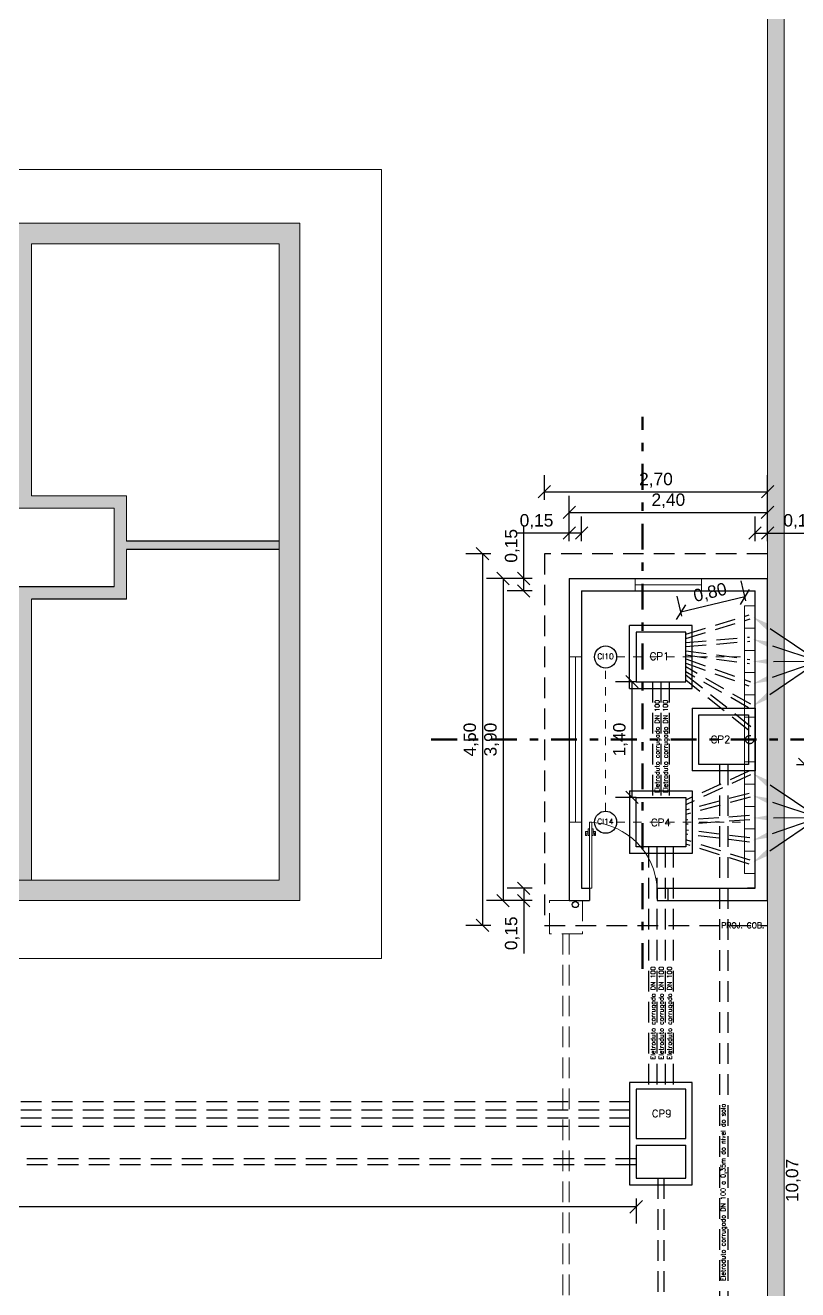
# Model space of a CAD drawing. Extents: x 0 to 11638, y -6007 to 0.
# Drawn here: x 11081.76 to 11091.11, y -5594.05 to -5578.74 of the extents above; entities that cross this region are included whole.
import ezdxf
from ezdxf import colors
from ezdxf.entities.mleader import LeaderData, LeaderLine
from ezdxf.math import Vec2, Vec3

# ---------------------------------------------------------------- set-up
doc = ezdxf.new("R2010")
doc.units = 0
for name, pattern in [('ACAD_ISO02W100', [15, 12, -3]), ('CACHE', [0.375, 0.25, -0.125]), ('DASHDOT', [1, 0.5, -0.25, 0, -0.25])]:
    doc.linetypes.add(name, pattern=pattern)
doc.layers.get('0').update_dxf_attribs({"linetype": 'CONTINUOUS'})
doc.layers.get('Defpoints').update_dxf_attribs({"linetype": 'CONTINUOUS'})
for name, color, linetype, lineweight in [('ARQ - Alvenaria Alta', 251, 'CONTINUOUS', 13), ('ARQ - Esquadrias', 1, 'CONTINUOUS', 9), ('ARQ - Guias Calçadas Sarjetas', 254, 'CONTINUOUS', 20), ('ELE-FIXADOR GELCAM', 160, 'CONTINUOUS', 20), ('Elétrica', 30, 'CONTINUOUS', 20), ('Hidrossanitário - Água Pluvial', 4, 'CONTINUOUS', 9), ('Lógica - Dados Telefonia CFTV', 3, 'CONTINUOUS', 5)]:
    doc.layers.add(name, color=color, linetype=linetype, lineweight=lineweight)
for name, color, linetype in [('ARQ - Cotas', 1, 'CONTINUOUS'), ('ARQ - Projeções', 253, 'CACHE'), ('Símbolos - Indicação Fachada Elevação Vista', 7, 'CONTINUOUS')]:
    doc.layers.add(name, color=color, linetype=linetype)
doc.styles.add('ROMANS', font='romans.shx', dxfattribs={"height": 0.3})
doc.styles.get("Standard").update_dxf_attribs({"font": 'arial.ttf', "height": 0.15})
doc.dimstyles.get("Standard").update_dxf_attribs({"dimtxt": 0.1, "dimasz": 0.15, "dimexe": 0.2, "dimexo": 0.2, "dimgap": 0.05, "dimtad": 1, "dimzin": 0, "dimtxsty": 'STANDARD', "dimblk": 'OBLIQUE', "dimcen": 0.5, "dimclrd": 256, "dimclre": 256, "dimclrt": 256, "dimadec": 0, "dimazin": 0, "dimtfac": 1, "dimtmove": 0, "dimatfit": 3, "dimfxl": 0.1, "dimfxlon": 1, "dimtfillclr": 256, "dimtolj": 1, "dimtzin": 0, "dimlwd": -1, "dimarcsym": 0})

# ---------------------------------------------------------------- blocks, each defined once
blk = doc.blocks.new('_Oblique')
at = {"layer": 'ARQ - Esquadrias', "color": 0, "lineweight": -2}
blk.add_line((-0.5, -0.5), (0.5, 0.5), dxfattribs=at)
blk = doc.blocks.new('*D979')
at = {"layer": 'ARQ - Cotas', "lineweight": -2, "transparency": 16777216}
for p, q in [((11071.955, -5592.946), (11071.955, -5593.246)), ((11089.154, -5592.946), (11089.154, -5593.246))]:
    blk.add_line(p, q, dxfattribs=at)
at = {"layer": 'ARQ - Cotas', "transparency": 16777216}
blk.add_line((11089.154, -5593.046), (11071.955, -5593.046), dxfattribs=at)
at = {"layer": 'Defpoints', "color": 0, "lineweight": -2, "transparency": 16777216}
for p in [(11071.955, -5592.538), (11089.154, -5592.538), (11071.955, -5593.046)]:
    blk.add_point(p, dxfattribs=at)
at = {"layer": 'ARQ - Cotas', "transparency": 16777216, "xscale": 0.15, "yscale": 0.15, "zscale": 0.15, "rotation": 180}
blk.add_blockref('_Oblique', (11071.955, -5593.046), dxfattribs=at)
at = {"layer": 'ARQ - Cotas', "transparency": 16777216, "xscale": 0.15, "yscale": 0.15, "zscale": 0.15}
blk.add_blockref('_Oblique', (11089.154, -5593.046), dxfattribs=at)
at = {"layer": 'ARQ - Cotas', "lineweight": -2, "transparency": 16777216, "insert": (11080.554, -5592.906), "char_height": 0.15, "attachment_point": 5}
blk.add_mtext('\\A1;17,20', dxfattribs=at)
blk = doc.blocks.new('*D986')
at = {"layer": 'ARQ - Cotas', "lineweight": -2, "transparency": 16777216}
for p, q in [((11088.344, -5584.99), (11088.344, -5584.69)), ((11088.494, -5584.99), (11088.494, -5584.69))]:
    blk.add_line(p, q, dxfattribs=at)
at = {"layer": 'ARQ - Cotas', "transparency": 16777216}
for p, q in [((11088.344, -5584.89), (11087.703, -5584.89)), ((11088.494, -5584.89), (11088.344, -5584.89))]:
    blk.add_line(p, q, dxfattribs=at)
at = {"layer": 'Defpoints', "color": 0, "lineweight": -2, "transparency": 16777216}
for p in [(11088.344, -5584.89), (11088.344, -5585.59), (11088.494, -5585.59)]:
    blk.add_point(p, dxfattribs=at)
at = {"layer": 'ARQ - Cotas', "transparency": 16777216, "xscale": 0.15, "yscale": 0.15, "zscale": 0.15, "rotation": 180}
blk.add_blockref('_Oblique', (11088.344, -5584.89), dxfattribs=at)
at = {"layer": 'ARQ - Cotas', "transparency": 16777216, "xscale": 0.15, "yscale": 0.15, "zscale": 0.15}
blk.add_blockref('_Oblique', (11088.494, -5584.89), dxfattribs=at)
at = {"layer": 'ARQ - Cotas', "lineweight": -2, "transparency": 16777216, "insert": (11087.948, -5584.75), "char_height": 0.15, "attachment_point": 5}
blk.add_mtext('\\A1;0,15', dxfattribs=at)
blk = doc.blocks.new('*D987')
at = {"layer": 'ARQ - Cotas', "lineweight": -2, "transparency": 16777216}
for p, q in [((11088.344, -5584.74), (11088.344, -5584.44)), ((11090.744, -5584.74), (11090.744, -5584.44))]:
    blk.add_line(p, q, dxfattribs=at)
at = {"layer": 'ARQ - Cotas', "transparency": 16777216}
blk.add_line((11088.344, -5584.64), (11090.744, -5584.64), dxfattribs=at)
at = {"layer": 'Defpoints', "color": 0, "lineweight": -2, "transparency": 16777216}
for p in [(11090.744, -5584.64), (11088.344, -5585.59), (11090.744, -5585.59)]:
    blk.add_point(p, dxfattribs=at)
at = {"layer": 'ARQ - Cotas', "transparency": 16777216, "xscale": 0.15, "yscale": 0.15, "zscale": 0.15, "rotation": 180}
blk.add_blockref('_Oblique', (11088.344, -5584.64), dxfattribs=at)
at = {"layer": 'ARQ - Cotas', "transparency": 16777216, "xscale": 0.15, "yscale": 0.15, "zscale": 0.15}
blk.add_blockref('_Oblique', (11090.744, -5584.64), dxfattribs=at)
at = {"layer": 'ARQ - Cotas', "lineweight": -2, "transparency": 16777216, "insert": (11089.544, -5584.5), "char_height": 0.15, "attachment_point": 5}
blk.add_mtext('\\A1;2,40', dxfattribs=at)
blk = doc.blocks.new('*D988')
at = {"layer": 'ARQ - Cotas', "lineweight": -2, "transparency": 16777216}
for p, q in [((11088.044, -5584.49), (11088.044, -5584.19)), ((11090.745, -5584.49), (11090.745, -5584.19))]:
    blk.add_line(p, q, dxfattribs=at)
at = {"layer": 'ARQ - Cotas', "transparency": 16777216}
blk.add_line((11088.044, -5584.39), (11090.745, -5584.39), dxfattribs=at)
at = {"layer": 'Defpoints', "color": 0, "lineweight": -2, "transparency": 16777216}
for p in [(11090.745, -5584.39), (11088.044, -5585.14), (11090.745, -5585.14)]:
    blk.add_point(p, dxfattribs=at)
at = {"layer": 'ARQ - Cotas', "transparency": 16777216, "xscale": 0.15, "yscale": 0.15, "zscale": 0.15, "rotation": 180}
blk.add_blockref('_Oblique', (11088.044, -5584.39), dxfattribs=at)
at = {"layer": 'ARQ - Cotas', "transparency": 16777216, "xscale": 0.15, "yscale": 0.15, "zscale": 0.15}
blk.add_blockref('_Oblique', (11090.745, -5584.39), dxfattribs=at)
at = {"layer": 'ARQ - Cotas', "lineweight": -2, "transparency": 16777216, "insert": (11089.394, -5584.25), "char_height": 0.15, "attachment_point": 5}
blk.add_mtext('\\A1;2,70', dxfattribs=at)
blk = doc.blocks.new('*D989')
at = {"layer": 'ARQ - Cotas', "lineweight": -2, "transparency": 16777216}
for p, q in [((11090.594, -5584.99), (11090.594, -5584.69)), ((11090.745, -5584.99), (11090.745, -5584.69))]:
    blk.add_line(p, q, dxfattribs=at)
at = {"layer": 'ARQ - Cotas', "transparency": 16777216}
for p, q in [((11090.594, -5584.89), (11090.745, -5584.89)), ((11090.745, -5584.89), (11091.386, -5584.89))]:
    blk.add_line(p, q, dxfattribs=at)
at = {"layer": 'Defpoints', "color": 0, "lineweight": -2, "transparency": 16777216}
for p in [(11090.745, -5584.89), (11090.594, -5585.59), (11090.745, -5585.59)]:
    blk.add_point(p, dxfattribs=at)
at = {"layer": 'ARQ - Cotas', "transparency": 16777216, "xscale": 0.15, "yscale": 0.15, "zscale": 0.15, "rotation": 180}
blk.add_blockref('_Oblique', (11090.594, -5584.89), dxfattribs=at)
at = {"layer": 'ARQ - Cotas', "transparency": 16777216, "xscale": 0.15, "yscale": 0.15, "zscale": 0.15}
blk.add_blockref('_Oblique', (11090.745, -5584.89), dxfattribs=at)
at = {"layer": 'ARQ - Cotas', "lineweight": -2, "transparency": 16777216, "insert": (11091.14, -5584.75), "char_height": 0.15, "attachment_point": 5}
blk.add_mtext('\\A1;0,15', dxfattribs=at)
blk = doc.blocks.new('*D990')
at = {"layer": 'ARQ - Cotas', "transparency": 16777216}
for p, q in [((11087.794, -5585.44), (11087.794, -5584.799)), ((11087.794, -5585.59), (11087.794, -5585.44))]:
    blk.add_line(p, q, dxfattribs=at)
at = {"layer": 'ARQ - Cotas', "lineweight": -2, "transparency": 16777216}
for p, q in [((11087.894, -5585.44), (11087.594, -5585.44)), ((11087.894, -5585.59), (11087.594, -5585.59))]:
    blk.add_line(p, q, dxfattribs=at)
at = {"layer": 'Defpoints', "color": 0, "lineweight": -2, "transparency": 16777216}
for p in [(11087.794, -5585.44), (11088.494, -5585.44), (11088.494, -5585.59)]:
    blk.add_point(p, dxfattribs=at)
at = {"layer": 'ARQ - Cotas', "transparency": 16777216, "xscale": 0.15, "yscale": 0.15, "zscale": 0.15}
for p, rotation in [((11087.794, -5585.44), 90), ((11087.794, -5585.59), 270)]:
    blk.add_blockref('_Oblique', p, dxfattribs=dict(at, rotation=rotation))
at = {"layer": 'ARQ - Cotas', "lineweight": -2, "transparency": 16777216, "insert": (11087.654, -5585.045), "char_height": 0.15, "attachment_point": 5, "rotation": 90}
blk.add_mtext('\\A1;0,15', dxfattribs=at)
blk = doc.blocks.new('*D991')
at = {"layer": 'ARQ - Cotas', "lineweight": -2, "transparency": 16777216}
for p, q in [((11087.644, -5585.44), (11087.344, -5585.44)), ((11087.644, -5589.34), (11087.344, -5589.34))]:
    blk.add_line(p, q, dxfattribs=at)
at = {"layer": 'ARQ - Cotas', "transparency": 16777216}
blk.add_line((11087.544, -5585.44), (11087.544, -5589.34), dxfattribs=at)
at = {"layer": 'Defpoints', "color": 0, "lineweight": -2, "transparency": 16777216}
for p in [(11088.494, -5585.44), (11087.544, -5589.34), (11088.494, -5589.34)]:
    blk.add_point(p, dxfattribs=at)
at = {"layer": 'ARQ - Cotas', "transparency": 16777216, "xscale": 0.15, "yscale": 0.15, "zscale": 0.15}
for p, rotation in [((11087.544, -5585.44), 90), ((11087.544, -5589.34), 270)]:
    blk.add_blockref('_Oblique', p, dxfattribs=dict(at, rotation=rotation))
at = {"layer": 'ARQ - Cotas', "lineweight": -2, "transparency": 16777216, "insert": (11087.404, -5587.39), "char_height": 0.15, "attachment_point": 5, "rotation": 90}
blk.add_mtext('\\A1;3,90', dxfattribs=at)
blk = doc.blocks.new('*D994')
at = {"layer": 'ARQ - Cotas', "lineweight": -2, "transparency": 16777216}
for p, q in [((11087.894, -5589.19), (11087.594, -5589.19)), ((11087.894, -5589.34), (11087.594, -5589.34))]:
    blk.add_line(p, q, dxfattribs=at)
at = {"layer": 'ARQ - Cotas', "transparency": 16777216}
for p, q in [((11087.794, -5589.19), (11087.794, -5589.34)), ((11087.794, -5589.34), (11087.794, -5589.981))]:
    blk.add_line(p, q, dxfattribs=at)
at = {"layer": 'Defpoints', "color": 0, "lineweight": -2, "transparency": 16777216}
for p in [(11088.494, -5589.19), (11087.794, -5589.34), (11088.494, -5589.34)]:
    blk.add_point(p, dxfattribs=at)
at = {"layer": 'ARQ - Cotas', "transparency": 16777216, "xscale": 0.15, "yscale": 0.15, "zscale": 0.15}
for p, rotation in [((11087.794, -5589.19), 90), ((11087.794, -5589.34), 270)]:
    blk.add_blockref('_Oblique', p, dxfattribs=dict(at, rotation=rotation))
at = {"layer": 'ARQ - Cotas', "lineweight": -2, "transparency": 16777216, "insert": (11087.654, -5589.735), "char_height": 0.15, "attachment_point": 5, "rotation": 90}
blk.add_mtext('\\A1;0,15', dxfattribs=at)
blk = doc.blocks.new('*D995')
at = {"layer": 'ARQ - Cotas', "lineweight": -2, "transparency": 16777216}
for p, q in [((11087.394, -5585.14), (11087.094, -5585.14)), ((11087.394, -5589.64), (11087.094, -5589.64))]:
    blk.add_line(p, q, dxfattribs=at)
at = {"layer": 'ARQ - Cotas', "transparency": 16777216}
blk.add_line((11087.294, -5585.14), (11087.294, -5589.64), dxfattribs=at)
at = {"layer": 'Defpoints', "color": 0, "lineweight": -2, "transparency": 16777216}
for p in [(11088.044, -5585.14), (11087.294, -5589.64), (11088.044, -5589.64)]:
    blk.add_point(p, dxfattribs=at)
at = {"layer": 'ARQ - Cotas', "transparency": 16777216, "xscale": 0.15, "yscale": 0.15, "zscale": 0.15}
for p, rotation in [((11087.294, -5585.14), 90), ((11087.294, -5589.64), 270)]:
    blk.add_blockref('_Oblique', p, dxfattribs=dict(at, rotation=rotation))
at = {"layer": 'ARQ - Cotas', "lineweight": -2, "transparency": 16777216, "insert": (11087.154, -5587.39), "char_height": 0.15, "attachment_point": 5, "rotation": 90}
blk.add_mtext('\\A1;4,50', dxfattribs=at)
blk = doc.blocks.new('*D996')
at = {"layer": 'ARQ - Cotas', "lineweight": -2, "transparency": 16777216}
for p, q in [((11090.482, -5585.711), (11090.425, -5585.468)), ((11089.707, -5585.895), (11089.65, -5585.653))]:
    blk.add_line(p, q, dxfattribs=at)
at = {"layer": 'ARQ - Cotas', "transparency": 16777216}
blk.add_line((11090.471, -5585.663), (11089.696, -5585.848), dxfattribs=at)
at = {"layer": 'Defpoints', "color": 0, "lineweight": -2, "transparency": 16777216}
for p in [(11089.696, -5585.848), (11090.529, -5585.905), (11089.754, -5586.09)]:
    blk.add_point(p, dxfattribs=at)
at = {"layer": 'ARQ - Cotas', "transparency": 16777216, "xscale": 0.15, "yscale": 0.15, "zscale": 0.15}
for p, rotation in [((11090.471, -5585.663), 13.42167095912369), ((11089.696, -5585.848), 193.4216709591236)]:
    blk.add_blockref('_Oblique', p, dxfattribs=dict(at, rotation=rotation))
at = {"layer": 'ARQ - Cotas', "lineweight": -2, "transparency": 16777216, "insert": (11090.051, -5585.619), "char_height": 0.15, "attachment_point": 5, "rotation": 13.4217}
blk.add_mtext('\\A1;0,80', dxfattribs=at)
blk = doc.blocks.new('*D997')
at = {"layer": 'ARQ - Cotas', "lineweight": -2, "transparency": 16777216}
for p, q in [((11089.154, -5586.69), (11088.904, -5586.69)), ((11089.154, -5588.09), (11088.904, -5588.09))]:
    blk.add_line(p, q, dxfattribs=at)
at = {"layer": 'ARQ - Cotas', "transparency": 16777216}
blk.add_line((11089.104, -5588.09), (11089.104, -5586.69), dxfattribs=at)
at = {"layer": 'Defpoints', "color": 0, "lineweight": -2, "transparency": 16777216}
for p in [(11089.104, -5586.69), (11089.354, -5586.69), (11089.354, -5588.09)]:
    blk.add_point(p, dxfattribs=at)
at = {"layer": 'ARQ - Cotas', "transparency": 16777216, "xscale": 0.15, "yscale": 0.15, "zscale": 0.15}
for p, rotation in [((11089.104, -5586.69), 89.998242189779), ((11089.104, -5588.09), 269.998242189779)]:
    blk.add_blockref('_Oblique', p, dxfattribs=dict(at, rotation=rotation))
at = {"layer": 'ARQ - Cotas', "lineweight": -2, "transparency": 16777216, "insert": (11088.964, -5587.39), "char_height": 0.15, "attachment_point": 5, "rotation": 89.9982}
blk.add_mtext('\\A1;1,40', dxfattribs=at)
blk = doc.blocks.new('*D998')
at = {"layer": 'ARQ - Cotas', "lineweight": -2, "transparency": 16777216}
for p, q in [((11091.095, -5587.69), (11091.395, -5587.69)), ((11091.095, -5597.763), (11091.395, -5597.763))]:
    blk.add_line(p, q, dxfattribs=at)
at = {"layer": 'ARQ - Cotas', "transparency": 16777216}
blk.add_line((11091.195, -5587.69), (11091.195, -5597.763), dxfattribs=at)
at = {"layer": 'Defpoints', "color": 0, "lineweight": -2, "transparency": 16777216}
for p in [(11090.264, -5587.69), (11090.264, -5597.763), (11091.195, -5597.763)]:
    blk.add_point(p, dxfattribs=at)
at = {"layer": 'ARQ - Cotas', "transparency": 16777216, "xscale": 0.15, "yscale": 0.15, "zscale": 0.15}
for p, rotation in [((11091.195, -5587.69), 90), ((11091.195, -5597.763), 270)]:
    blk.add_blockref('_Oblique', p, dxfattribs=dict(at, rotation=rotation))
at = {"layer": 'ARQ - Cotas', "lineweight": -2, "transparency": 16777216, "insert": (11091.055, -5592.727), "char_height": 0.15, "attachment_point": 5, "rotation": 90}
blk.add_mtext('\\A1;10,07', dxfattribs=at)
blk = doc.blocks.new('*D1058')
at = {"layer": 'ARQ - Cotas', "lineweight": -2, "transparency": 16777216}
for p, q in [((11091.395, -5589.74), (11091.695, -5589.74)), ((11091.395, -5600.975), (11091.695, -5600.975))]:
    blk.add_line(p, q, dxfattribs=at)
at = {"layer": 'ARQ - Cotas', "transparency": 16777216}
blk.add_line((11091.495, -5589.74), (11091.495, -5600.975), dxfattribs=at)
at = {"layer": 'Defpoints', "color": 0, "lineweight": -2, "transparency": 16777216}
for p in [(11088.343, -5589.74), (11088.343, -5600.975), (11091.495, -5600.975)]:
    blk.add_point(p, dxfattribs=at)
at = {"layer": 'ARQ - Cotas', "transparency": 16777216, "xscale": 0.15, "yscale": 0.15, "zscale": 0.15}
for p, rotation in [((11091.495, -5589.74), 90), ((11091.495, -5600.975), 270)]:
    blk.add_blockref('_Oblique', p, dxfattribs=dict(at, rotation=rotation))
at = {"layer": 'ARQ - Cotas', "lineweight": -2, "transparency": 16777216, "insert": (11091.355, -5595.357), "char_height": 0.15, "attachment_point": 5, "rotation": 90}
blk.add_mtext('\\A1;11,25', dxfattribs=at)

msp = doc.modelspace()

# ---------------------------------------------------------------- hatches: boundary and pattern name
at = {"layer": 'ARQ - Alvenaria Alta', "lineweight": -2}
h = msp.add_hatch(color=7, dxfattribs=at)
h.dxf.hatch_style = 1
h.paths.add_polyline_path([(11072.685, -5582.29), (11071.885, -5582.29), (11071.885, -5581.44), (11071.735, -5581.44), (11071.735, -5582.29), (11069.985, -5582.29), (11069.985, -5583.09), (11069.185, -5583.09), (11069.185, -5581.14), (11061.185, -5581.14), (11061.185, -5589.34), (11072.185, -5589.34), (11072.185, -5589.09), (11071.888, -5589.09), (11061.435, -5589.09), (11061.435, -5585.09), (11063.285, -5585.09), (11063.285, -5585.69), (11064.435, -5585.69), (11064.435, -5589.09), (11064.585, -5589.09), (11064.585, -5585.69), (11068.185, -5585.69), (11068.185, -5589.09), (11068.335, -5589.09), (11068.335, -5584.59), (11071.735, -5584.59), (11071.735, -5584.99), (11071.885, -5584.99), (11071.885, -5584.89), (11072.685, -5584.89)])
h.paths.add_polyline_path([(11071.735, -5584.44), (11070.535, -5584.44), (11070.535, -5583.09), (11070.135, -5583.09), (11070.135, -5582.44), (11072.535, -5582.44), (11072.535, -5584.44)], flags=16)
h.paths.add_polyline_path([(11070.385, -5584.44), (11069.185, -5584.44), (11069.185, -5583.24), (11070.385, -5583.24)], flags=16)
h.paths.add_polyline_path([(11069.035, -5584.44), (11066.035, -5584.44), (11066.035, -5581.29), (11069.035, -5581.29)], flags=16)
h.paths.add_polyline_path([(11068.185, -5584.59), (11068.185, -5585.54), (11063.435, -5585.54), (11063.435, -5584.59)], flags=16)
h.paths.add_polyline_path([(11065.885, -5584.44), (11064.585, -5584.44), (11064.585, -5581.29), (11065.885, -5581.29)], flags=16)
h.paths.add_polyline_path([(11064.435, -5584.44), (11063.285, -5584.44), (11063.285, -5584.99), (11061.435, -5584.99), (11061.435, -5581.39), (11064.435, -5581.39)], flags=16)
h.paths.add_polyline_path([(11071.885, -5585.81), (11071.735, -5585.81), (11071.735, -5589.09), (11071.885, -5589.09), (11071.885, -5587.89), (11072.185, -5587.89), (11072.185, -5587.74), (11071.885, -5587.74), (11071.885, -5586.69), (11072.185, -5586.69), (11072.185, -5586.54), (11071.885, -5586.54)], flags=17)
h.paths.add_polyline_path([(11082.985, -5584.44), (11081.835, -5584.44), (11081.835, -5581.39), (11084.835, -5581.39), (11084.835, -5589.09), (11074.185, -5589.09), (11074.185, -5589.34), (11085.085, -5589.34), (11085.085, -5581.14), (11077.185, -5581.14), (11077.185, -5581.44), (11077.335, -5581.44), (11077.335, -5581.29), (11080.235, -5581.29), (11080.235, -5584.44), (11077.335, -5584.44), (11077.335, -5582.14), (11077.185, -5582.14), (11077.185, -5582.29), (11075.035, -5582.29), (11075.035, -5583.39), (11073.835, -5583.39), (11073.835, -5583.29), (11073.685, -5583.29), (11073.685, -5584.89), (11074.485, -5584.89), (11074.485, -5584.99), (11074.635, -5584.99), (11074.635, -5584.59), (11077.935, -5584.59), (11077.935, -5589.09), (11078.085, -5589.09), (11078.085, -5585.69), (11081.685, -5585.69), (11081.685, -5589.09), (11081.835, -5589.09), (11081.835, -5585.69), (11082.985, -5585.69), (11082.985, -5585.09), (11084.835, -5585.09), (11084.835, -5584.99), (11082.985, -5584.99)])
h.paths.add_polyline_path([(11073.835, -5584.44), (11073.835, -5583.49), (11075.035, -5583.49), (11075.035, -5584.44), (11074.635, -5584.44)], flags=16)
h.paths.add_polyline_path([(11075.185, -5584.44), (11075.185, -5582.44), (11077.185, -5582.44), (11077.185, -5584.44)], flags=16)
h.paths.add_polyline_path([(11078.085, -5584.59), (11082.835, -5584.59), (11082.835, -5585.54), (11078.085, -5585.54)], flags=16)
h.paths.add_polyline_path([(11080.385, -5584.44), (11080.385, -5581.29), (11081.685, -5581.29), (11081.685, -5584.44)], flags=16)
h.paths.add_polyline_path([(11071.985, -5580.49), (11071.735, -5580.49), (11071.735, -5580.74), (11071.885, -5580.74), (11071.885, -5580.64), (11071.985, -5580.64)])
h.paths.add_polyline_path([(11074.785, -5579.24), (11072.885, -5579.24), (11072.885, -5580.49), (11072.785, -5580.49), (11072.785, -5580.64), (11072.885, -5580.64), (11072.885, -5581.09), (11073.685, -5581.09), (11073.685, -5582.59), (11073.835, -5582.59), (11073.835, -5580.64), (11074.785, -5580.64)])
h.paths.add_polyline_path([(11073.035, -5579.39), (11074.635, -5579.39), (11074.635, -5580.49), (11073.685, -5580.49), (11073.685, -5580.94), (11073.035, -5580.94)], flags=16)
at = {"layer": 'ARQ - Cotas', "lineweight": -2}
h = msp.add_hatch(color=7, dxfattribs=at)
h.dxf.hatch_style = 1
edge = h.paths.add_edge_path()
edge.add_line((11090.745, -5568.177), (11090.745, -5599.763))
edge.add_line((11090.745, -5599.763), (11090.945, -5599.763))
edge.add_line((11090.945, -5599.763), (11090.945, -5567.974))
edge.add_line((11090.945, -5567.974), (10991.46, -5569.183))
edge.add_line((10991.46, -5569.183), (10991.66, -5592.706))
edge.add_arc((10995.423, -5592.706), 3.762, 180, 236.9357)
edge.add_line((10993.37, -5595.859), (10993.414, -5595.867))
edge.add_line((10993.414, -5595.867), (10993.45, -5595.672))
edge.add_arc((10995.423, -5592.706), 3.562, 179.9865, 236.3823, ccw=False)
edge.add_line((10991.86, -5592.705), (10991.662, -5569.381))
edge.add_line((10991.662, -5569.381), (11090.745, -5568.177))
h.paths.add_polyline_path([(11090.833, -5598.012), (11090.833, -5597.918)], flags=16)

# ---------------------------------------------------------------- linework, layer by layer
at = {"linetype": 'Continuous'}
for p, q in [((11088.344, -5585.44), (11088.344, -5589.34)), ((11088.344, -5585.44), (11090.744, -5585.44)), ((11090.744, -5589.34), (11090.744, -5585.44)), ((11088.494, -5585.59), (11088.494, -5589.19)), ((11088.494, -5585.59), (11090.594, -5585.59)), ((11090.594, -5589.19), (11090.594, -5585.59)), ((11088.588, -5589.19), (11088.588, -5589.34)), ((11089.408, -5589.189), (11090.594, -5589.19)), ((11089.408, -5589.189), (11089.408, -5589.339)), ((11090.594, -5589.19), (11090.5, -5589.19)), ((11089.408, -5589.339), (11090.744, -5589.34))]:
    msp.add_line(p, q, dxfattribs=at)
at = {"layer": 'ARQ - Alvenaria Alta'}
for p, q in [((11090.945, -5567.974), (11090.945, -5599.762)), ((11090.745, -5568.177), (11090.745, -5599.763)), ((11082.985, -5584.99), (11082.985, -5584.44)), ((11082.835, -5585.54), (11082.835, -5584.59)), ((11082.985, -5585.69), (11082.985, -5585.09)), ((11081.835, -5589.09), (11081.835, -5585.69))]:
    msp.add_line(p, q, dxfattribs=at)
at = {"layer": 'ARQ - Alvenaria Alta', "ltscale": 0.01, "transparency": 33554684}
for p, q in [((11085.085, -5581.14), (11077.185, -5581.14)), ((11085.085, -5581.14), (11085.085, -5589.34)), ((11084.835, -5581.39), (11081.835, -5581.39)), ((11081.835, -5584.44), (11081.835, -5581.39)), ((11084.835, -5581.39), (11084.835, -5589.09)), ((11081.835, -5584.44), (11082.985, -5584.44)), ((11078.085, -5584.59), (11082.835, -5584.59)), ((11084.835, -5589.09), (11074.185, -5589.09)), ((11085.085, -5589.34), (11074.185, -5589.34))]:
    msp.add_line(p, q, dxfattribs=at)
at = {"layer": 'ARQ - Alvenaria Alta', "lineweight": -2}
for p, q in [((11084.835, -5584.99), (11082.985, -5584.99)), ((11084.835, -5585.09), (11082.985, -5585.09)), ((11082.835, -5585.54), (11078.085, -5585.54)), ((11082.985, -5585.69), (11081.835, -5585.69)), ((11088.494, -5589.19), (11088.588, -5589.19)), ((11088.344, -5589.34), (11088.588, -5589.34)), ((11089.074, -5591.54), (11089.074, -5592.78)), ((11089.834, -5591.54), (11089.074, -5591.54)), ((11089.834, -5592.78), (11089.834, -5591.54)), ((11089.154, -5591.62), (11089.154, -5592.22)), ((11089.754, -5591.62), (11089.154, -5591.62)), ((11089.754, -5592.22), (11089.754, -5591.62)), ((11089.154, -5592.22), (11089.754, -5592.22)), ((11089.154, -5592.3), (11089.754, -5592.3)), ((11089.154, -5592.3), (11089.154, -5592.7)), ((11089.754, -5592.7), (11089.754, -5592.3)), ((11089.074, -5592.78), (11089.834, -5592.78)), ((11089.154, -5592.7), (11089.754, -5592.7))]:
    msp.add_line(p, q, dxfattribs=at)
at = {"layer": 'ARQ - Cotas', "lineweight": -2}
msp.add_line((11089.538, -5589.19), (11089.538, -5589.34), dxfattribs=at)
at = {"layer": 'ARQ - Esquadrias', "linetype": 'Continuous'}
for p, q in [((11089.144, -5585.59), (11089.144, -5585.44)), ((11089.944, -5585.59), (11089.944, -5585.44)), ((11089.944, -5585.515), (11089.144, -5585.515)), ((11088.344, -5586.39), (11088.494, -5586.39)), ((11088.419, -5588.39), (11088.419, -5586.39)), ((11088.344, -5588.39), (11088.494, -5588.39))]:
    msp.add_line(p, q, dxfattribs=at)
at = {"layer": 'ARQ - Esquadrias'}
for p, q in [((11088.543, -5588.552), (11088.543, -5588.504)), ((11088.573, -5588.504), (11088.543, -5588.504)), ((11088.558, -5588.552), (11088.558, -5588.519)), ((11088.573, -5588.519), (11088.558, -5588.519)), ((11088.588, -5588.472), (11088.573, -5588.472)), ((11088.573, -5588.552), (11088.573, -5588.472)), ((11088.588, -5589.19), (11088.588, -5588.391)), ((11088.588, -5588.391), (11088.618, -5588.391)), ((11088.618, -5588.391), (11088.618, -5589.19)), ((11088.618, -5588.472), (11088.633, -5588.472)), ((11088.633, -5588.552), (11088.633, -5588.472)), ((11088.633, -5588.504), (11088.663, -5588.504)), ((11088.633, -5588.519), (11088.648, -5588.519)), ((11088.648, -5588.552), (11088.648, -5588.519)), ((11088.663, -5588.552), (11088.663, -5588.504)), ((11088.558, -5588.552), (11088.543, -5588.552)), ((11088.588, -5588.552), (11088.573, -5588.552)), ((11088.618, -5588.552), (11088.633, -5588.552)), ((11088.648, -5588.552), (11088.663, -5588.552)), ((11088.618, -5589.19), (11088.588, -5589.19))]:
    msp.add_line(p, q, dxfattribs=at)
msp.add_arc((11088.567, -5589.232), 0.842, 2.8305, 86.5438, dxfattribs=at)
at = {"layer": 'ARQ - Guias Calçadas Sarjetas', "ltscale": 0.01, "transparency": 33554684}
for p, q in [((11077.335, -5580.49), (11086.07, -5580.49)), ((11086.07, -5580.49), (11086.07, -5590.04)), ((11086.07, -5590.04), (11074.335, -5590.04))]:
    msp.add_line(p, q, dxfattribs=at)
at = {"layer": 'ARQ - Projeções', "linetype": 'CACHE'}
for p, q in [((11090.745, -5585.14), (11088.044, -5585.14)), ((11088.044, -5585.14), (11088.044, -5589.64)), ((11088.044, -5589.64), (11090.744, -5589.64))]:
    msp.add_line(p, q, dxfattribs=at)
at = {"layer": 'ELE-FIXADOR GELCAM', "color": 6, "linetype": 'ACAD_ISO02W100', "ltscale": 0.001}
for p, q in [((11088.918, -5586.39), (11090.464, -5586.39)), ((11088.784, -5588.256), (11088.784, -5586.524)), ((11088.918, -5588.39), (11090.464, -5588.39))]:
    msp.add_line(p, q, dxfattribs=at)
at = {"layer": 'Elétrica', "linetype": 'Continuous'}
for p, q in [((11090.464, -5589.01), (11090.464, -5585.77)), ((11090.464, -5585.77), (11090.594, -5585.77)), ((11090.464, -5586.04), (11090.594, -5586.04)), ((11090.464, -5586.31), (11090.594, -5586.31)), ((11090.464, -5586.58), (11090.594, -5586.58)), ((11090.464, -5586.85), (11090.594, -5586.85)), ((11090.464, -5587.12), (11090.594, -5587.12)), ((11090.464, -5587.66), (11090.594, -5587.66)), ((11090.464, -5587.93), (11090.594, -5587.93)), ((11090.464, -5588.2), (11090.594, -5588.2)), ((11090.464, -5588.47), (11090.594, -5588.47)), ((11090.464, -5588.74), (11090.594, -5588.74)), ((11090.464, -5589.01), (11090.594, -5589.01))]:
    msp.add_line(p, q, dxfattribs=at)
at = {"layer": 'Elétrica', "linetype": 'CACHE', "lineweight": -2}
for p, q in [((11089.754, -5586.114), (11090.522, -5585.881)), ((11089.754, -5586.166), (11090.536, -5585.929)), ((11089.754, -5586.215), (11090.527, -5586.15)), ((11089.754, -5586.265), (11090.531, -5586.2)), ((11089.754, -5586.315), (11090.532, -5586.42)), ((11089.754, -5586.365), (11090.525, -5586.47)), ((11089.754, -5586.413), (11090.537, -5586.692)), ((11089.754, -5586.467), (11090.52, -5586.739)), ((11090.541, -5586.963), (11089.754, -5586.511)), ((11089.354, -5586.69), (11089.354, -5588.09)), ((11089.454, -5586.69), (11089.454, -5588.09)), ((11089.554, -5586.69), (11089.554, -5588.09)), ((11090.516, -5587.007), (11089.754, -5586.569)), ((11090.544, -5587.236), (11089.754, -5586.608)), ((11090.513, -5587.275), (11089.754, -5586.672)), ((11090.518, -5587.772), (11089.754, -5588.123)), ((11090.164, -5587.69), (11090.164, -5597.763)), ((11090.264, -5587.69), (11090.264, -5597.763)), ((11090.539, -5587.818), (11089.754, -5588.178)), ((11090.522, -5588.041), (11089.754, -5588.244)), ((11090.535, -5588.089), (11089.754, -5588.296)), ((11090.527, -5588.31), (11089.754, -5588.365)), ((11090.531, -5588.36), (11089.754, -5588.415)), ((11090.532, -5588.58), (11089.754, -5588.485)), ((11090.526, -5588.63), (11089.754, -5588.535)), ((11089.304, -5588.69), (11089.304, -5591.62)), ((11089.404, -5588.69), (11089.404, -5591.62)), ((11089.504, -5588.69), (11089.504, -5591.62)), ((11089.604, -5588.69), (11089.604, -5591.62)), ((11090.536, -5588.851), (11089.754, -5588.604)), ((11090.521, -5588.899), (11089.754, -5588.656)), ((11071.955, -5591.77), (11089.154, -5591.77)), ((11071.955, -5591.87), (11089.154, -5591.87)), ((11071.955, -5591.97), (11089.154, -5591.97)), ((11071.955, -5592.07), (11089.154, -5592.07))]:
    msp.add_line(p, q, dxfattribs=at)
at = {"layer": 'Elétrica', "lineweight": -2}
for p, q in [((11089.074, -5586.77), (11089.074, -5586.01)), ((11089.834, -5586.01), (11089.074, -5586.01)), ((11089.754, -5586.09), (11089.154, -5586.09)), ((11089.154, -5586.09), (11089.154, -5586.69)), ((11089.754, -5586.69), (11089.754, -5586.09)), ((11089.834, -5586.77), (11089.834, -5586.01)), ((11089.154, -5586.69), (11089.754, -5586.69)), ((11089.074, -5586.77), (11089.834, -5586.77)), ((11089.834, -5587.01), (11089.834, -5587.77)), ((11089.834, -5587.01), (11090.594, -5587.01)), ((11090.594, -5587.01), (11090.594, -5587.77)), ((11089.914, -5587.09), (11090.514, -5587.09)), ((11089.914, -5587.69), (11089.914, -5587.09)), ((11090.514, -5587.09), (11090.514, -5587.69)), ((11090.594, -5587.77), (11089.834, -5587.77)), ((11090.514, -5587.69), (11089.914, -5587.69)), ((11089.074, -5588.01), (11089.074, -5588.77)), ((11089.074, -5588.01), (11089.834, -5588.01)), ((11089.834, -5588.01), (11089.834, -5588.77)), ((11089.154, -5588.09), (11089.754, -5588.09)), ((11089.154, -5588.69), (11089.154, -5588.09)), ((11089.754, -5588.09), (11089.754, -5588.69)), ((11089.754, -5588.69), (11089.154, -5588.69)), ((11089.834, -5588.77), (11089.074, -5588.77))]:
    msp.add_line(p, q, dxfattribs=at)
for centre in [(11088.784, -5586.39), (11088.784, -5588.39)]:
    msp.add_circle(centre, 0.134, dxfattribs=at)
at = {"layer": 'Elétrica', "linetype": 'CACHE', "lineweight": -2}
msp.add_circle((11090.529, -5587.39), 0.05, dxfattribs=at)
at = {"layer": 'Hidrossanitário - Água Pluvial', "linetype": 'CACHE'}
for p, q in [((11088.106, -5589.74), (11088.106, -5589.34)), ((11088.106, -5589.34), (11088.506, -5589.34)), ((11088.506, -5589.34), (11088.506, -5589.74)), ((11088.506, -5589.74), (11088.106, -5589.74)), ((11088.268, -5589.74), (11088.268, -5599.775)), ((11088.343, -5589.74), (11088.343, -5599.775))]:
    msp.add_line(p, q, dxfattribs=at)
at = {"layer": 'Hidrossanitário - Água Pluvial', "lineweight": -2}
msp.add_circle((11088.418, -5589.387), 0.0375, dxfattribs=at)
at = {"layer": 'Lógica - Dados Telefonia CFTV', "linetype": 'CACHE', "lineweight": -2}
for p, q in [((11089.154, -5592.463), (11071.955, -5592.463)), ((11089.154, -5592.538), (11071.955, -5592.538)), ((11089.416, -5592.7), (11089.416, -5597.763)), ((11089.491, -5592.7), (11089.491, -5597.763))]:
    msp.add_line(p, q, dxfattribs=at)
at = {"layer": 'Símbolos - Indicação Fachada Elevação Vista', "linetype": 'DASHDOT', "lineweight": 50, "ltscale": 0.625}
for p, q in [((11089.229, -5590.166), (11089.229, -5583.482)), ((11086.674, -5587.39), (11092.048, -5587.39))]:
    msp.add_line(p, q, dxfattribs=at)

# ---------------------------------------------------------------- texts
at = {"layer": 'ARQ - Projeções', "lineweight": -2, "insert": (11089.736, -5589.605), "char_height": 0.0675, "attachment_point": 1, "style": 'ROMANS'}
msp.add_mtext_dynamic_manual_height_columns('\\pxqc;PROJ. COB.', width=1.41912, gutter_width=13.5, heights=[0], dxfattribs=at)
at = {"layer": 'Elétrica', "linetype": 'ByBlock', "style": 'ROMANS'}
for s, width, gutter_width, insert, char_height, attachment_point in [('CI10', 1.41912, 13.5, (11088.684, -5586.35), 0.0675, 1), ('CP1', 1.89216, 18, (11089.557, -5586.337), 0.09, 3), ('CP2', 1.89216, 18, (11090.056, -5587.343), 0.09, 1), ('CI14', 1.41912, 13.5, (11088.682, -5588.348), 0.0675, 1), ('CP4', 1.89216, 18, (11089.333, -5588.348), 0.09, 1), ('CP9', 1.89216, 18, (11089.344, -5591.872), 0.09, 1)]:
    msp.add_mtext_dynamic_manual_height_columns(s, width=width, gutter_width=gutter_width, heights=[0], dxfattribs=dict(at, insert=insert, char_height=char_height, attachment_point=attachment_point))
at = {"layer": 'Elétrica', "linetype": 'ByBlock', "char_height": 0.05625, "attachment_point": 1, "rotation": 90, "style": 'ROMANS'}
for s, insert in [('Eletroduto corrugado DN 100', (11089.38, -5588.035)), ('Eletroduto corrugado DN 100', (11089.48, -5588.035)), ('Eletroduto corrugado DN 100', (11089.33, -5591.263)), ('Eletroduto corrugado DN 100', (11089.43, -5591.263)), ('Eletroduto corrugado DN 100', (11089.53, -5591.263)), ('Eletroduto corrugado DN 100 a 0,35m do nível do solo', (11090.178, -5593.944))]:
    msp.add_mtext_dynamic_manual_height_columns(s, width=3.26052, gutter_width=11.25, heights=[0], dxfattribs=dict(at, insert=insert))

# ---------------------------------------------------------------- dimensions: what is measured, and where the dimension line sits
at = {"layer": 'ARQ - Cotas', "lineweight": -2}
for base, p1, p2, picture, middle in [((11090.745, -5584.39), (11088.044, -5585.14), (11090.745, -5585.14), '*D988', (11089.394, -5584.25)), ((11090.744, -5584.64), (11088.344, -5585.59), (11090.744, -5585.59), '*D987', (11089.544, -5584.5)), ((11088.344, -5584.89), (11088.494, -5585.59), (11088.344, -5585.59), '*D986', (11087.948, -5584.75)), ((11090.745, -5584.89), (11090.594, -5585.59), (11090.745, -5585.59), '*D989', (11091.14, -5584.75))]:
    dim = msp.add_linear_dim(base=base, p1=p1, p2=p2, dimstyle='STANDARD', dxfattribs=at)
    dim.commit()
    dim.dimension.update_dxf_attribs({"geometry": picture, "text_midpoint": middle})
for base, p1, p2, angle, picture, middle in [((11087.794, -5585.44), (11088.494, -5585.59), (11088.494, -5585.44), 90, '*D990', (11087.654, -5585.045)), ((11087.294, -5589.64), (11088.044, -5585.14), (11088.044, -5589.64), 90, '*D995', (11087.154, -5587.39)), ((11087.544, -5589.34), (11088.494, -5585.44), (11088.494, -5589.34), 90, '*D991', (11087.404, -5587.39)), ((11091.195, -5597.763), (11090.264, -5587.69), (11090.264, -5597.763), 90, '*D998', (11091.055, -5592.727)), ((11087.794, -5589.34), (11088.494, -5589.19), (11088.494, -5589.34), 90, '*D994', (11087.654, -5589.735)), ((11071.955, -5593.046), (11089.154, -5592.538), (11071.955, -5592.538), 180, '*D979', (11080.554, -5592.906))]:
    dim = msp.add_linear_dim(base=base, p1=p1, p2=p2, angle=angle, dimstyle='STANDARD', dxfattribs=at)
    dim.commit()
    dim.dimension.update_dxf_attribs({"geometry": picture, "text_midpoint": middle})
for p1, p2, distance, picture, middle in [((11090.529, -5585.905), (11089.754, -5586.09), -0.249, '*D996', (11090.051, -5585.619)), ((11089.354, -5588.09), (11089.354, -5586.69), 0.25, '*D997', (11088.964, -5587.39))]:
    dim = msp.add_aligned_dim(p1=p1, p2=p2, distance=distance, dimstyle='STANDARD', dxfattribs=at)
    dim.commit()
    dim.dimension.update_dxf_attribs({"geometry": picture, "text_midpoint": middle})
dim = msp.add_linear_dim(base=(11091.495, -5600.975), p1=(11088.343, -5589.74), p2=(11088.343, -5600.975), angle=90, text='11,25', dimstyle='STANDARD', dxfattribs=at)
dim.commit()
dim.dimension.update_dxf_attribs({"geometry": '*D1058', "text_midpoint": (11091.355, -5595.357)})

# ---------------------------------------------------------------- leaders
ml = msp.add_multileader_mtext('Standard', dxfattribs=at)
ml.set_content('Eletroduto corrugado DN50 a 0,35m do solo', color=256, style='STANDARD')
ml.set_leader_properties(color=256, linetype='BYLAYER', lineweight=-1)
ml.build(insert=Vec2(0, 0))
ml.multileader.update_dxf_attribs({"text_right_attachment_type": 6, "dogleg_length": 0.36, "arrow_head_size": 0.25})
ctx = ml.context
ctx.base_point, ctx.char_height, ctx.arrow_head_size, ctx.landing_gap_size, ctx.plane_origin = Vec3(11091.726, -5586.441), 0.1, 0.25, 0.1, Vec3(11090.567, -5585.905)
ctx.right_attachment = 6
notes = []
notes.append((ctx, [(0, (1, 1, 0), (11091.366, -5586.441), (1, 0), 0.36, [(0, [(11090.567, -5585.905)], 0, []), (1, [(11090.567, -5586.175)], 0, []), (2, [(11090.567, -5586.445)], 0, []), (3, [(11090.567, -5586.715)], 0, []), (4, [(11090.567, -5586.985)], 0, [])])]))
ctx.mtext.insert, ctx.mtext.flow_direction = Vec3(11091.826, -5586.376), 5
ml = msp.add_multileader_mtext('Standard', dxfattribs=at)
ml.set_content('Eletroduto corrugado DN50 a 0,35m do solo', color=256, style='STANDARD')
ml.set_leader_properties(color=256, linetype='BYLAYER', lineweight=-1)
ml.build(insert=Vec2(0, 0))
ml.multileader.update_dxf_attribs({"text_right_attachment_type": 6, "dogleg_length": 0.36, "arrow_head_size": 0.25})
ctx = ml.context
ctx.base_point, ctx.char_height, ctx.arrow_head_size, ctx.landing_gap_size, ctx.plane_origin = Vec3(11091.726, -5588.335), 0.1, 0.25, 0.1, Vec3(11090.567, -5587.799)
ctx.right_attachment = 6
notes.append((ctx, [(0, (1, 1, 0), (11091.366, -5588.335), (1, 0), 0.36, [(0, [(11090.567, -5587.799)], 0, []), (1, [(11090.567, -5588.069)], 0, []), (2, [(11090.567, -5588.339)], 0, []), (3, [(11090.567, -5588.609)], 0, []), (4, [(11090.567, -5588.879)], 0, [])])]))
ctx.mtext.insert, ctx.mtext.flow_direction = Vec3(11091.826, -5588.27), 5
for ctx, leaders in notes:
    for number, flags, end, landing, length, lines in leaders:
        leader = LeaderData()
        leader.index, (leader.has_last_leader_line, leader.has_dogleg_vector, leader.attachment_direction) = number, flags
        leader.last_leader_point, leader.dogleg_vector, leader.dogleg_length = Vec3(end), Vec3(landing), length
        for number, points, colour, breaks in lines:
            line = LeaderLine()
            line.index, line.vertices, line.color, line.breaks = number, Vec3.list(points), colors.encode_raw_color(colour), breaks
            leader.lines.append(line)
        ctx.leaders.append(leader)

doc.saveas('drawing.dxf')
